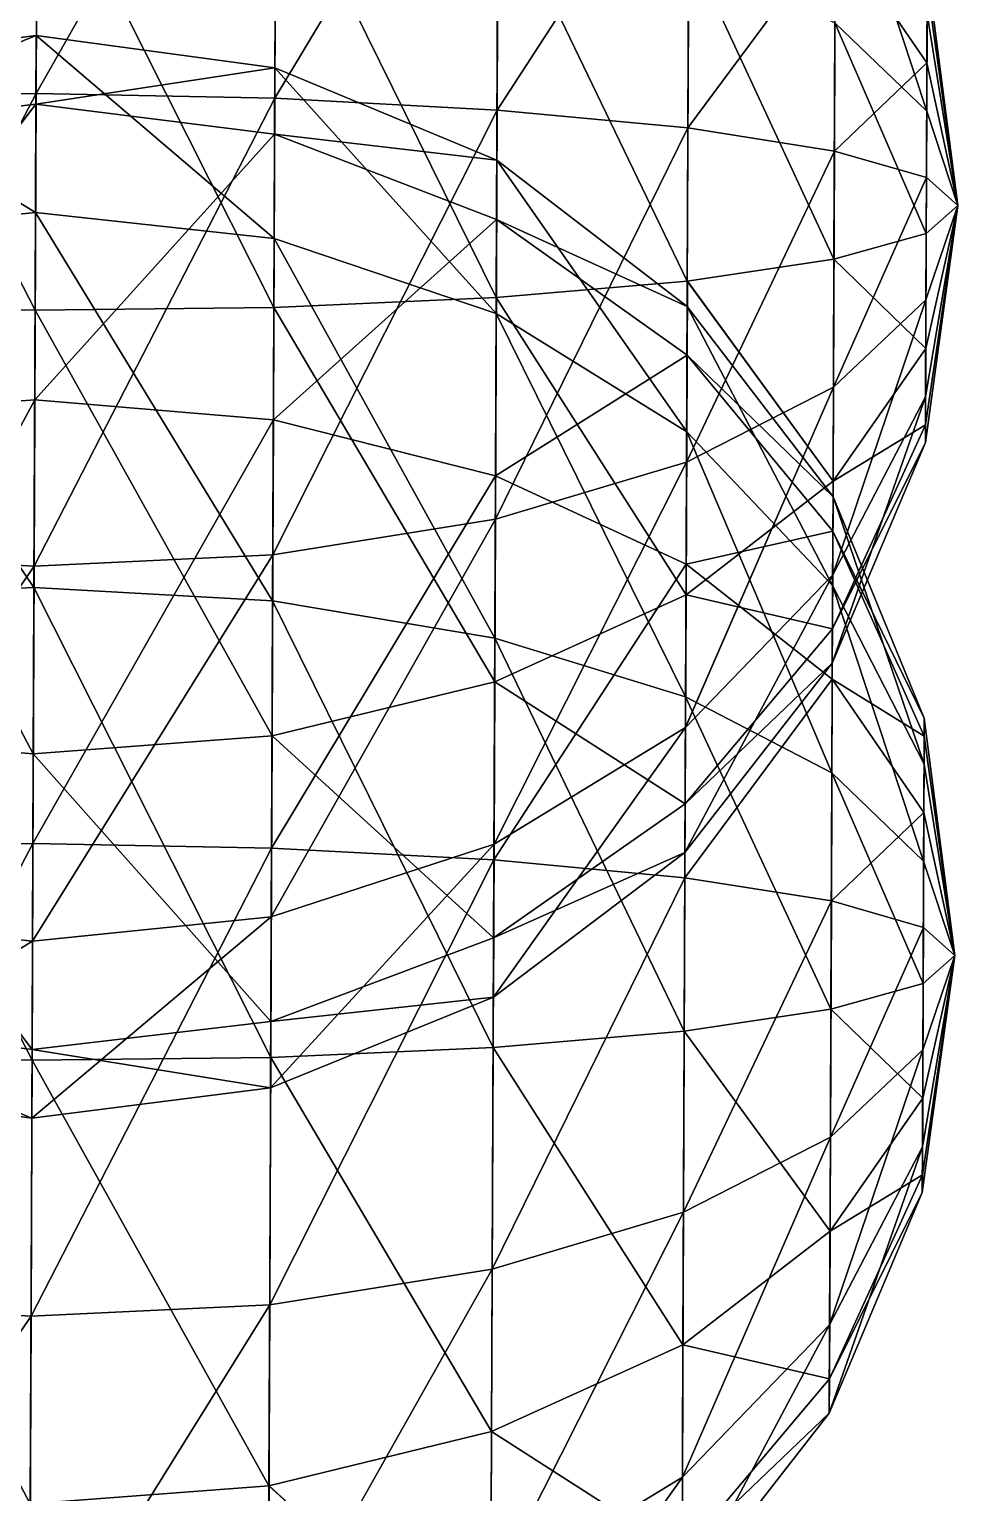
# Model space of a CAD drawing. Header units: metres. Extents: x -322 to 100, y -423 to 142.
# Drawn here: x -50.52 to -20.31, y -2.52 to 45.06 of the extents above; entities that cross this region are included whole.
import ezdxf

# ---------------------------------------------------------------- set-up
doc = ezdxf.new("R2010")
doc.units = ezdxf.units.M

msp = doc.modelspace()

# ---------------------------------------------------------------- linework, layer by layer
for points in [[(-50.240597, 57.39682, -816.6804), (-58.007607, 56.81713, -817.4996), (-58.0646, 42.88397, -811.9441), (-58.064503, 42.884068, -811.944)], [(-50.240597, 57.39682, -816.6804), (-58.0646, 42.88397, -811.9441), (-50.299603, 42.972145, -810.9289), (-50.299503, 42.972244, -810.9288)], [(-42.478592, 56.75361, -817.4996), (-50.240597, 57.39682, -816.6804), (-50.299603, 42.972145, -810.9289), (-50.299503, 42.972244, -810.9288)], [(-42.478592, 56.75361, -817.4996), (-50.299603, 42.972145, -810.9289), (-42.535587, 42.820442, -811.9441), (-42.53549, 42.82054, -811.944)], [(-35.250557, 54.93133, -819.9013), (-42.478592, 56.75361, -817.4996), (-42.535587, 42.820442, -811.9441), (-42.53549, 42.82054, -811.944)], [(-35.250557, 54.93133, -819.9013), (-42.535587, 42.820442, -811.9441), (-35.30166, 42.439198, -814.9204), (-35.30156, 42.439297, -814.9203)], [(-29.049072, 52.054173, -823.7219), (-35.250557, 54.93133, -819.9013), (-35.30166, 42.439198, -814.9204), (-35.30156, 42.439297, -814.9203)], [(-29.049072, 52.054173, -823.7219), (-35.30166, 42.439198, -814.9204), (-29.090796, 41.85439, -819.655), (-29.090696, 41.85449, -819.6549)], [(-24.296755, 48.318207, -828.70105), (-29.049072, 52.054173, -823.7219), (-29.090796, 41.85439, -819.655), (-29.090696, 41.85449, -819.6549)], [(-50.3284, 35.932144, -870.51447), (-58.09242, 36.08385, -869.49927), (-58.031696, 50.92805, -867.3439), (-58.031597, 50.92815, -867.34375)], [(-50.3284, 35.932144, -870.51447), (-58.031696, 50.92805, -867.3439), (-50.265537, 51.299995, -868.283), (-50.265438, 51.300095, -868.2829)], [(-42.563404, 36.020325, -869.49927), (-50.3284, 35.932144, -870.51447), (-50.265537, 51.299995, -868.283), (-50.265438, 51.300095, -868.2829)], [(-42.563404, 36.020325, -869.49927), (-50.265537, 51.299995, -868.283), (-42.50268, 50.86453, -867.3439), (-42.502583, 50.864628, -867.34375)], [(-21.323927, 42.400063, -847.8551), (-24.309225, 45.269794, -854.5023), (-24.284286, 51.366417, -849.6941), (-24.284187, 51.366516, -849.694)], [(-21.323927, 42.400063, -847.8551), (-24.284286, 51.366417, -849.6941), (-21.311018, 45.555904, -845.36615), (-21.310919, 45.556004, -845.366)], [(-35.326595, 36.342377, -866.52295), (-42.563404, 36.020325, -869.49927), (-42.50268, 50.86453, -867.3439), (-42.502583, 50.864628, -867.34375)], [(-35.326595, 36.342377, -866.52295), (-42.50268, 50.86453, -867.3439), (-35.272152, 49.65133, -864.59045), (-35.272053, 49.65143, -864.59033)], [(-29.111158, 36.876358, -861.7883), (-35.326595, 36.342377, -866.52295), (-35.272152, 49.65133, -864.59045), (-35.272053, 49.65143, -864.59033)], [(-29.111158, 36.876358, -861.7883), (-35.272152, 49.65133, -864.59045), (-29.066708, 47.74307, -860.21045), (-29.066608, 47.743168, -860.2103)], [(-24.296755, 48.318207, -828.70105), (-29.090796, 41.85439, -819.655), (-24.326258, 41.10587, -825.8253), (-24.326159, 41.10597, -825.8252)], [(-21.317472, 43.978035, -834.4993), (-24.296755, 48.318207, -828.70105), (-24.326258, 41.10587, -825.8253), (-24.326159, 41.10597, -825.8252)], [(-21.307293, 46.46695, -837.6552), (-24.296755, 48.318207, -828.70105), (-21.317472, 43.978035, -834.4993), (-21.317373, 43.978134, -834.4992)], [(-24.340658, 37.58587, -855.61804), (-29.111158, 36.876358, -861.7883), (-29.066708, 47.74307, -860.21045), (-29.066608, 47.743168, -860.2103)], [(-24.340658, 37.58587, -855.61804), (-29.066708, 47.74307, -860.21045), (-24.309225, 45.269794, -854.5023), (-24.309126, 45.269894, -854.5022)], [(-20.314253, 39.32943, -840.7217), (-21.311018, 45.555904, -845.36615), (-21.30493, 47.044487, -841.63275), (-21.30483, 47.044586, -841.6326)], [(-20.314253, 39.32943, -840.7217), (-21.30493, 47.044487, -841.63275), (-21.307293, 46.46695, -837.6552), (-21.307194, 46.46705, -837.6551)], [(-20.314253, 39.32943, -840.7217), (-21.307293, 46.46695, -837.6552), (-21.317472, 43.978035, -834.4993), (-21.317373, 43.978134, -834.4992)], [(-21.340199, 38.42257, -848.4326), (-24.340658, 37.58587, -855.61804), (-24.309225, 45.269794, -854.5023), (-24.309126, 45.269894, -854.5022)], [(-21.340199, 38.42257, -848.4326), (-24.309225, 45.269794, -854.5023), (-21.323927, 42.400063, -847.8551), (-21.323828, 42.40016, -847.855)], [(-20.314253, 39.32943, -840.7217), (-21.323927, 42.400063, -847.8551), (-21.311018, 45.555904, -845.36615), (-21.310919, 45.556004, -845.366)], [(-21.311018, 45.555904, -845.36615), (-21.311018, 45.555904, -845.36615), (-21.323927, 42.400063, -847.8551), (-21.323828, 42.40016, -847.855)], [(-50.291885, 44.859024, -676.2973), (-58.060547, 43.875626, -676.17737), (-58.069363, 41.720222, -661.333), (-58.069263, 41.72032, -661.3329)], [(-50.291885, 44.859024, -676.2973), (-58.069363, 41.720222, -661.333), (-50.301014, 42.627583, -660.9293), (-50.300915, 42.62768, -660.9292)], [(-50.31541, 39.107582, -690.7221), (-58.060547, 43.875626, -676.17737), (-50.291885, 44.859024, -676.2973), (-50.291786, 44.859123, -676.2972)], [(-42.55426, 38.256638, -690.11066), (-50.31541, 39.107582, -690.7221), (-50.291885, 44.859024, -676.2973), (-50.291786, 44.859123, -676.2972)], [(-42.531532, 43.812103, -676.17737), (-50.291885, 44.859024, -676.2973), (-50.301014, 42.627583, -660.9293), (-50.300915, 42.62768, -660.9292)], [(-42.55426, 38.256638, -690.11066), (-50.291885, 44.859024, -676.2973), (-42.531532, 43.812103, -676.17737), (-42.531433, 43.812202, -676.17725)], [(-50.31541, 39.107582, -690.7221), (-58.08327, 38.32016, -690.11066), (-58.060547, 43.875626, -676.17737), (-58.060448, 43.875725, -676.17725)], [(-42.531532, 43.812103, -676.17737), (-50.301014, 42.627583, -660.9293), (-42.54035, 41.6567, -661.333), (-42.540253, 41.6568, -661.3329)], [(-35.328712, 35.82533, -688.31793), (-42.55426, 38.256638, -690.11066), (-42.531532, 43.812103, -676.17737), (-42.531433, 43.812202, -676.17725)], [(-35.30834, 40.80622, -675.82574), (-42.531532, 43.812103, -676.17737), (-42.54035, 41.6567, -661.333), (-42.540253, 41.6568, -661.3329)], [(-35.328712, 35.82533, -688.31793), (-42.531532, 43.812103, -676.17737), (-35.30834, 40.80622, -675.82574), (-35.30824, 40.80632, -675.8256)], [(-21.317472, 43.978035, -834.4993), (-24.326258, 41.10587, -825.8253), (-21.332745, 40.244656, -833.01074), (-21.332645, 40.244755, -833.0106)], [(-20.314253, 39.32943, -840.7217), (-21.317472, 43.978035, -834.4993), (-21.332745, 40.244656, -833.01074), (-21.332645, 40.244755, -833.0106)], [(-50.299603, 42.972145, -810.9289), (-58.0646, 42.88397, -811.9441), (-58.125324, 28.039764, -814.0995), (-58.125225, 28.039864, -814.09937)], [(-50.299603, 42.972145, -810.9289), (-58.125324, 28.039764, -814.0995), (-50.36247, 27.604294, -813.16034), (-50.36237, 27.604393, -813.1602)], [(-42.535587, 42.820442, -811.9441), (-50.299603, 42.972145, -810.9289), (-50.36247, 27.604294, -813.16034), (-50.36237, 27.604393, -813.1602)], [(-50.301014, 42.627583, -660.9293), (-58.069363, 41.720222, -661.333), (-58.10736, 32.43148, -649.5552), (-58.10726, 32.43158, -649.55505)], [(-50.301014, 42.627583, -660.9293), (-58.10736, 32.43148, -649.5552), (-50.34035, 33.01117, -648.736), (-50.340252, 33.01127, -648.7359)], [(-42.535587, 42.820442, -811.9441), (-50.36247, 27.604294, -813.16034), (-42.59631, 27.976242, -814.0995), (-42.59621, 27.976341, -814.09937)], [(-42.54035, 41.6567, -661.333), (-50.301014, 42.627583, -660.9293), (-50.34035, 33.01117, -648.736), (-50.340252, 33.01127, -648.7359)], [(-35.30166, 42.439198, -814.9204), (-42.535587, 42.820442, -811.9441), (-42.59631, 27.976242, -814.0995), (-42.59621, 27.976341, -814.09937)], [(-35.30166, 42.439198, -814.9204), (-42.59631, 27.976242, -814.0995), (-35.3561, 29.130247, -816.8529), (-35.356, 29.130346, -816.8528)], [(-29.090796, 41.85439, -819.655), (-35.30166, 42.439198, -814.9204), (-35.3561, 29.130247, -816.8529), (-35.356, 29.130346, -816.8528)], [(-20.314253, 39.32943, -840.7217), (-21.340199, 38.42257, -848.4326), (-21.323927, 42.400063, -847.8551), (-21.323828, 42.40016, -847.855)], [(-42.54035, 41.6567, -661.333), (-50.34035, 33.01117, -648.736), (-42.578346, 32.367958, -649.5552), (-42.578247, 32.368057, -649.55505)], [(-35.316242, 38.873737, -662.51666), (-42.54035, 41.6567, -661.333), (-42.578346, 32.367958, -649.5552), (-42.578247, 32.368057, -649.55505)], [(-35.30834, 40.80622, -675.82574), (-42.54035, 41.6567, -661.333), (-35.316242, 38.873737, -662.51666), (-35.316143, 38.873837, -662.51654)], [(-29.090796, 41.85439, -819.655), (-35.3561, 29.130247, -816.8529), (-29.135246, 30.987679, -821.2329), (-29.135147, 30.987778, -821.2328)], [(-24.326258, 41.10587, -825.8253), (-29.090796, 41.85439, -819.655), (-29.135246, 30.987679, -821.2329), (-29.135147, 30.987778, -821.2328)], [(-24.326258, 41.10587, -825.8253), (-29.135246, 30.987679, -821.2329), (-24.35769, 33.421944, -826.94104), (-24.357592, 33.422043, -826.9409)], [(-21.332745, 40.244656, -833.01074), (-24.326258, 41.10587, -825.8253), (-24.35769, 33.421944, -826.94104), (-24.357592, 33.422043, -826.9409)], [(-29.131191, 31.979338, -685.4662), (-35.328712, 35.82533, -688.31793), (-35.30834, 40.80622, -675.82574), (-35.30824, 40.80632, -675.8256)], [(-29.114555, 36.04622, -675.2663), (-35.30834, 40.80622, -675.82574), (-35.316242, 38.873737, -662.51666), (-35.316143, 38.873837, -662.51654)], [(-29.131191, 31.979338, -685.4662), (-35.30834, 40.80622, -675.82574), (-29.114555, 36.04622, -675.2663), (-29.114456, 36.046318, -675.2662)], [(-21.332745, 40.244656, -833.01074), (-24.35769, 33.421944, -826.94104), (-21.349016, 36.267162, -833.58826), (-21.348917, 36.26726, -833.58813)], [(-20.314253, 39.32943, -840.7217), (-21.332745, 40.244656, -833.01074), (-21.349016, 36.267162, -833.58826), (-21.348917, 36.26726, -833.58813)], [(-50.36529, 26.914347, -700.3386), (-58.08327, 38.32016, -690.11066), (-50.31541, 39.107582, -690.7221), (-50.31531, 39.10768, -690.722)], [(-42.602436, 26.478878, -699.3995), (-50.36529, 26.914347, -700.3386), (-50.31541, 39.107582, -690.7221), (-50.31531, 39.10768, -690.722)], [(-50.31541, 39.107582, -690.7221), (-50.31541, 39.107582, -690.7221), (-50.36529, 26.914347, -700.3386), (-50.365192, 26.914446, -700.3385)], [(-42.602436, 26.478878, -699.3995), (-50.31541, 39.107582, -690.7221), (-42.55426, 38.256638, -690.11066), (-42.55416, 38.256737, -690.11053)], [(-20.314253, 39.32943, -840.7217), (-21.361925, 33.111317, -836.0772), (-21.368013, 31.622736, -839.8106), (-21.367914, 31.622835, -839.8105)], [(-20.314253, 39.32943, -840.7217), (-21.368013, 31.622736, -839.8106), (-21.36565, 32.200275, -843.78815), (-21.365551, 32.200375, -843.788)], [(-20.314253, 39.32943, -840.7217), (-21.36565, 32.200275, -843.78815), (-21.35547, 34.689186, -846.94403), (-21.355371, 34.689285, -846.9439)], [(-20.314253, 39.32943, -840.7217), (-21.349016, 36.267162, -833.58826), (-21.361925, 33.111317, -836.0772), (-21.361826, 33.111416, -836.0771)], [(-20.314253, 39.32943, -840.7217), (-21.35547, 34.689186, -846.94403), (-21.340199, 38.42257, -848.4326), (-21.3401, 38.42267, -848.4325)], [(-35.316242, 38.873737, -662.51666), (-42.578346, 32.367958, -649.5552), (-35.35031, 30.545681, -651.9569), (-35.350212, 30.54578, -651.9568)], [(-29.121012, 34.468353, -664.39954), (-35.316242, 38.873737, -662.51666), (-35.35031, 30.545681, -651.9569), (-35.350212, 30.54578, -651.9568)], [(-29.114555, 36.04622, -675.2663), (-35.316242, 38.873737, -662.51666), (-29.121012, 34.468353, -664.39954), (-29.120913, 34.468452, -664.3994)], [(-50.36529, 26.914347, -700.3386), (-58.13145, 26.5424, -699.3995), (-58.08327, 38.32016, -690.11066), (-58.08317, 38.32026, -690.11053)], [(-35.371906, 25.265676, -696.64606), (-42.602436, 26.478878, -699.3995), (-42.55426, 38.256638, -690.11066), (-42.55416, 38.256737, -690.11053)], [(-42.55426, 38.256638, -690.11066), (-42.55426, 38.256638, -690.11066), (-42.602436, 26.478878, -699.3995), (-42.602337, 26.478977, -699.39935)], [(-35.371906, 25.265676, -696.64606), (-42.55426, 38.256638, -690.11066), (-35.328712, 35.82533, -688.31793), (-35.328613, 35.825428, -688.3178)], [(-21.35547, 34.689186, -846.94403), (-24.340658, 37.58587, -855.61804), (-21.340199, 38.42257, -848.4326), (-21.3401, 38.42267, -848.4325)], [(-24.370161, 30.373535, -852.7423), (-29.111158, 36.876358, -861.7883), (-24.340658, 37.58587, -855.61804), (-24.340559, 37.585968, -855.6179)], [(-21.35547, 34.689186, -846.94403), (-24.370161, 30.373535, -852.7423), (-24.340658, 37.58587, -855.61804), (-24.340559, 37.585968, -855.6179)], [(-29.152882, 26.676575, -857.72144), (-35.326595, 36.342377, -866.52295), (-29.111158, 36.876358, -861.7883), (-29.11106, 36.876457, -861.7882)], [(-24.370161, 30.373535, -852.7423), (-29.152882, 26.676575, -857.72144), (-29.111158, 36.876358, -861.7883), (-29.11106, 36.876457, -861.7882)], [(-35.377697, 23.850246, -861.54205), (-42.563404, 36.020325, -869.49927), (-35.326595, 36.342377, -866.52295), (-35.326496, 36.342476, -866.5228)], [(-29.152882, 26.676575, -857.72144), (-35.377697, 23.850246, -861.54205), (-35.326595, 36.342377, -866.52295), (-35.326496, 36.342476, -866.5228)], [(-21.349016, 36.267162, -833.58826), (-24.35769, 33.421944, -826.94104), (-24.38263, 27.325325, -831.74927), (-24.38253, 27.325424, -831.74915)], [(-21.349016, 36.267162, -833.58826), (-24.38263, 27.325325, -831.74927), (-21.361925, 33.111317, -836.0772), (-21.361826, 33.111416, -836.0771)], [(-50.387405, 21.507477, -864.76294), (-58.149414, 22.15069, -863.9438), (-58.09242, 36.08385, -869.49927), (-58.09232, 36.08395, -869.49915)], [(-50.387405, 21.507477, -864.76294), (-58.09242, 36.08385, -869.49927), (-50.3284, 35.932144, -870.51447), (-50.3283, 35.932243, -870.51434)], [(-42.6204, 22.087166, -863.9438), (-50.387405, 21.507477, -864.76294), (-50.3284, 35.932144, -870.51447), (-50.3283, 35.932243, -870.51434)], [(-42.6204, 22.087166, -863.9438), (-50.3284, 35.932144, -870.51447), (-42.563404, 36.020325, -869.49927), (-42.563305, 36.020424, -869.49915)], [(-35.377697, 23.850246, -861.54205), (-42.6204, 22.087166, -863.9438), (-42.563404, 36.020325, -869.49927), (-42.563305, 36.020424, -869.49915)], [(-29.166462, 23.357418, -692.26605), (-35.371906, 25.265676, -696.64606), (-35.328712, 35.82533, -688.31793), (-35.328613, 35.825428, -688.3178)], [(-35.328712, 35.82533, -688.31793), (-35.328712, 35.82533, -688.31793), (-35.371906, 25.265676, -696.64606), (-35.371807, 25.265776, -696.64594)], [(-29.166462, 23.357418, -692.26605), (-35.328712, 35.82533, -688.31793), (-29.131191, 31.979338, -685.4662), (-29.131092, 31.979437, -685.46606)], [(-24.38404, 26.980764, -681.7497), (-29.131191, 31.979338, -685.4662), (-29.114555, 36.04622, -675.2663), (-29.114456, 36.046318, -675.2662)], [(-24.372278, 29.856485, -674.5373), (-29.114555, 36.04622, -675.2663), (-29.121012, 34.468353, -664.39954), (-29.120913, 34.468452, -664.3994)], [(-24.38404, 26.980764, -681.7497), (-29.114555, 36.04622, -675.2663), (-24.372278, 29.856485, -674.5373), (-24.372179, 29.856585, -674.5372)], [(-29.121012, 34.468353, -664.39954), (-35.35031, 30.545681, -651.9569), (-29.148827, 27.668522, -655.7775), (-29.148727, 27.668621, -655.7774)], [(-24.37684, 28.740765, -666.85333), (-29.121012, 34.468353, -664.39954), (-29.148827, 27.668522, -655.7775), (-29.148727, 27.668621, -655.7774)], [(-24.372278, 29.856485, -674.5373), (-29.121012, 34.468353, -664.39954), (-24.37684, 28.740765, -666.85333), (-24.376741, 28.740864, -666.8532)], [(-21.36565, 32.200275, -843.78815), (-24.370161, 30.373535, -852.7423), (-21.35547, 34.689186, -846.94403), (-21.355371, 34.689285, -846.9439)], [(-24.35769, 33.421944, -826.94104), (-29.135246, 30.987679, -821.2329), (-29.170517, 22.365757, -828.0328), (-29.170418, 22.365856, -828.03265)], [(-24.35769, 33.421944, -826.94104), (-29.170517, 22.365757, -828.0328), (-24.38263, 27.325325, -831.74927), (-24.38253, 27.325424, -831.74915)], [(-50.34035, 33.01117, -648.736), (-58.10736, 32.43148, -649.5552), (-58.164356, 18.498318, -643.9997), (-58.164257, 18.498417, -643.9996)], [(-50.34035, 33.01117, -648.736), (-58.164356, 18.498318, -643.9997), (-50.399357, 18.586496, -642.9845), (-50.399258, 18.586596, -642.9844)], [(-42.578346, 32.367958, -649.5552), (-50.34035, 33.01117, -648.736), (-50.399357, 18.586496, -642.9845), (-50.399258, 18.586596, -642.9844)], [(-21.361925, 33.111317, -836.0772), (-24.38263, 27.325325, -831.74927), (-24.394392, 24.449608, -838.9617), (-24.394293, 24.449707, -838.96155)], [(-21.361925, 33.111317, -836.0772), (-24.394392, 24.449608, -838.9617), (-21.368013, 31.622736, -839.8106), (-21.367914, 31.622835, -839.8105)], [(-42.578346, 32.367958, -649.5552), (-50.399357, 18.586496, -642.9845), (-42.63534, 18.434792, -643.9997), (-42.635242, 18.43489, -643.9996)], [(-35.35031, 30.545681, -651.9569), (-42.578346, 32.367958, -649.5552), (-42.63534, 18.434792, -643.9997), (-42.635242, 18.43489, -643.9996)], [(-24.40898, 20.884146, -686.5579), (-29.166462, 23.357418, -692.26605), (-29.131191, 31.979338, -685.4662), (-29.131092, 31.979437, -685.46606)], [(-29.131191, 31.979338, -685.4662), (-29.131191, 31.979338, -685.4662), (-29.166462, 23.357418, -692.26605), (-29.166363, 23.357517, -692.2659)], [(-24.40898, 20.884146, -686.5579), (-29.131191, 31.979338, -685.4662), (-24.38404, 26.980764, -681.7497), (-24.383942, 26.980864, -681.7496)], [(-21.368013, 31.622736, -839.8106), (-24.38983, 25.565329, -846.6456), (-21.36565, 32.200275, -843.78815), (-21.365551, 32.200375, -843.788)], [(-21.36565, 32.200275, -843.78815), (-24.38983, 25.565329, -846.6456), (-24.370161, 30.373535, -852.7423), (-24.370062, 30.373634, -852.7422)], [(-21.368013, 31.622736, -839.8106), (-24.394392, 24.449608, -838.9617), (-24.38983, 25.565329, -846.6456), (-24.38973, 25.565428, -846.6455)], [(-29.135246, 30.987679, -821.2329), (-35.3561, 29.130247, -816.8529), (-35.399292, 18.570597, -825.181), (-35.399193, 18.570696, -825.1809)], [(-29.135246, 30.987679, -821.2329), (-35.399292, 18.570597, -825.181), (-29.170517, 22.365757, -828.0328), (-29.170418, 22.365856, -828.03265)], [(-35.35031, 30.545681, -651.9569), (-42.63534, 18.434792, -643.9997), (-35.401413, 18.053547, -646.97595), (-35.401314, 18.053646, -646.9758)], [(-29.148827, 27.668522, -655.7775), (-35.35031, 30.545681, -651.9569), (-35.401413, 18.053547, -646.97595), (-35.401314, 18.053646, -646.9758)], [(-24.38983, 25.565329, -846.6456), (-29.152882, 26.676575, -857.72144), (-24.370161, 30.373535, -852.7423), (-24.370062, 30.373634, -852.7422)], [(-21.410772, 21.170254, -677.42175), (-24.38404, 26.980764, -681.7497), (-24.372278, 29.856485, -674.5373), (-24.372179, 29.856585, -674.5372)], [(-21.404684, 22.658836, -673.68835), (-24.372278, 29.856485, -674.5373), (-24.37684, 28.740765, -666.85333), (-24.376741, 28.740864, -666.8532)], [(-21.410772, 21.170254, -677.42175), (-24.372278, 29.856485, -674.5373), (-21.404684, 22.658836, -673.68835), (-21.404585, 22.658936, -673.68823)], [(-35.3561, 29.130247, -816.8529), (-42.59631, 27.976242, -814.0995), (-42.64449, 16.198483, -823.3883), (-42.64439, 16.198582, -823.3882)], [(-35.3561, 29.130247, -816.8529), (-42.64449, 16.198483, -823.3883), (-35.399292, 18.570597, -825.181), (-35.399193, 18.570696, -825.1809)], [(-24.37684, 28.740765, -666.85333), (-29.148827, 27.668522, -655.7775), (-24.39651, 23.932556, -660.75665), (-24.39641, 23.932655, -660.75653)], [(-21.407047, 22.081297, -669.7108), (-24.37684, 28.740765, -666.85333), (-24.39651, 23.932556, -660.75665), (-24.39641, 23.932655, -660.75653)], [(-21.404684, 22.658836, -673.68835), (-24.37684, 28.740765, -666.85333), (-21.407047, 22.081297, -669.7108), (-21.406948, 22.081396, -669.7107)], [(-50.36247, 27.604294, -813.16034), (-58.125324, 28.039764, -814.0995), (-58.173504, 16.262005, -823.3883), (-58.173405, 16.262104, -823.3882)], [(-50.36247, 27.604294, -813.16034), (-58.173504, 16.262005, -823.3883), (-50.412346, 15.411062, -822.77686), (-50.412247, 15.411162, -822.77673)], [(-42.59631, 27.976242, -814.0995), (-50.36247, 27.604294, -813.16034), (-50.412346, 15.411062, -822.77686), (-50.412247, 15.411162, -822.77673)], [(-42.59631, 27.976242, -814.0995), (-50.412346, 15.411062, -822.77686), (-42.64449, 16.198483, -823.3883), (-42.64439, 16.198582, -823.3882)], [(-29.148827, 27.668522, -655.7775), (-35.401413, 18.053547, -646.97595), (-29.19055, 17.468739, -651.71063), (-29.19045, 17.468838, -651.7105)], [(-24.39651, 23.932556, -660.75665), (-29.148827, 27.668522, -655.7775), (-29.19055, 17.468739, -651.71063), (-29.19045, 17.468838, -651.7105)], [(-24.38263, 27.325325, -831.74927), (-29.170517, 22.365757, -828.0328), (-29.187153, 18.298878, -838.23267), (-29.187054, 18.298977, -838.23254)], [(-24.38263, 27.325325, -831.74927), (-29.187153, 18.298878, -838.23267), (-24.394392, 24.449608, -838.9617), (-24.394293, 24.449707, -838.96155)], [(-50.428154, 11.546495, -702.57007), (-58.13145, 26.5424, -699.3995), (-50.36529, 26.914347, -700.3386), (-50.365192, 26.914446, -700.3385)], [(-42.66316, 11.634675, -701.5549), (-50.428154, 11.546495, -702.57007), (-50.36529, 26.914347, -700.3386), (-50.365192, 26.914446, -700.3385)], [(-42.66316, 11.634675, -701.5549), (-50.36529, 26.914347, -700.3386), (-42.602436, 26.478878, -699.3995), (-42.602337, 26.478977, -699.39935)], [(-29.180696, 19.876745, -849.0994), (-35.377697, 23.850246, -861.54205), (-29.152882, 26.676575, -857.72144), (-29.152782, 26.676674, -857.7213)], [(-24.38983, 25.565329, -846.6456), (-29.180696, 19.876745, -849.0994), (-29.152882, 26.676575, -857.72144), (-29.152782, 26.676674, -857.7213)], [(-21.423681, 18.01441, -679.9107), (-24.40898, 20.884146, -686.5579), (-24.38404, 26.980764, -681.7497), (-24.383942, 26.980864, -681.7496)], [(-24.38404, 26.980764, -681.7497), (-24.38404, 26.980764, -681.7497), (-24.40898, 20.884146, -686.5579), (-24.40888, 20.884245, -686.5578)], [(-21.423681, 18.01441, -679.9107), (-24.38404, 26.980764, -681.7497), (-21.410772, 21.170254, -677.42175), (-21.410673, 21.170353, -677.42163)], [(-50.428154, 11.546495, -702.57007), (-58.192173, 11.698199, -701.5549), (-58.13145, 26.5424, -699.3995), (-58.13135, 26.5425, -699.39935)], [(-35.42635, 11.956728, -698.57855), (-42.66316, 11.634675, -701.5549), (-42.602436, 26.478878, -699.3995), (-42.602337, 26.478977, -699.39935)], [(-35.42635, 11.956728, -698.57855), (-42.602436, 26.478878, -699.3995), (-35.371906, 25.265676, -696.64606), (-35.371807, 25.265776, -696.64594)], [(-29.210913, 12.490706, -693.84393), (-35.42635, 11.956728, -698.57855), (-35.371906, 25.265676, -696.64606), (-35.371807, 25.265776, -696.64594)], [(-29.210913, 12.490706, -693.84393), (-35.371906, 25.265676, -696.64606), (-29.166462, 23.357418, -692.26605), (-29.166363, 23.357517, -692.2659)], [(-24.394392, 24.449608, -838.9617), (-29.180696, 19.876745, -849.0994), (-24.38983, 25.565329, -846.6456), (-24.38973, 25.565428, -846.6455)], [(-24.394392, 24.449608, -838.9617), (-29.187153, 18.298878, -838.23267), (-29.180696, 19.876745, -849.0994), (-29.180597, 19.876844, -849.0993)], [(-35.411766, 15.522192, -850.9823), (-42.6204, 22.087166, -863.9438), (-35.377697, 23.850246, -861.54205), (-35.377598, 23.850346, -861.54193)], [(-29.180696, 19.876745, -849.0994), (-35.411766, 15.522192, -850.9823), (-35.377697, 23.850246, -861.54205), (-35.377598, 23.850346, -861.54193)], [(-24.39651, 23.932556, -660.75665), (-29.19055, 17.468739, -651.71063), (-24.426012, 16.72022, -657.8809), (-24.425913, 16.72032, -657.8808)], [(-21.417227, 19.592384, -666.55493), (-24.39651, 23.932556, -660.75665), (-24.426012, 16.72022, -657.8809), (-24.425913, 16.72032, -657.8808)], [(-21.407047, 22.081297, -669.7108), (-24.39651, 23.932556, -660.75665), (-21.417227, 19.592384, -666.55493), (-21.417128, 19.592484, -666.5548)], [(-24.440413, 13.200219, -687.67365), (-29.210913, 12.490706, -693.84393), (-29.166462, 23.357418, -692.26605), (-29.166363, 23.357517, -692.2659)], [(-24.440413, 13.200219, -687.67365), (-29.166462, 23.357418, -692.26605), (-24.40898, 20.884146, -686.5579), (-24.40888, 20.884245, -686.5578)], [(-20.414007, 14.943779, -672.7773), (-21.410772, 21.170254, -677.42175), (-21.404684, 22.658836, -673.68835), (-21.404585, 22.658936, -673.68823)], [(-20.414007, 14.943779, -672.7773), (-21.404684, 22.658836, -673.68835), (-21.407047, 22.081297, -669.7108), (-21.406948, 22.081396, -669.7107)], [(-50.426743, 11.891066, -852.56964), (-58.187412, 12.86195, -852.16595), (-58.149414, 22.15069, -863.9438), (-58.149315, 22.15079, -863.94366)], [(-50.426743, 11.891066, -852.56964), (-58.149414, 22.15069, -863.9438), (-50.387405, 21.507477, -864.76294), (-50.387306, 21.507576, -864.7628)], [(-42.658398, 12.798424, -852.16595), (-50.387405, 21.507477, -864.76294), (-42.6204, 22.087166, -863.9438), (-42.6203, 22.087265, -863.94366)], [(-35.411766, 15.522192, -850.9823), (-42.658398, 12.798424, -852.16595), (-42.6204, 22.087166, -863.9438), (-42.6203, 22.087265, -863.94366)], [(-29.170517, 22.365757, -828.0328), (-35.399292, 18.570597, -825.181), (-35.41967, 13.589706, -837.6732), (-35.41957, 13.589807, -837.6731)], [(-29.170517, 22.365757, -828.0328), (-35.41967, 13.589706, -837.6732), (-29.187153, 18.298878, -838.23267), (-29.187054, 18.298977, -838.23254)], [(-20.414007, 14.943779, -672.7773), (-21.407047, 22.081297, -669.7108), (-21.417227, 19.592384, -666.55493), (-21.417128, 19.592484, -666.5548)], [(-42.658398, 12.798424, -852.16595), (-50.426743, 11.891066, -852.56964), (-50.387405, 21.507477, -864.76294), (-50.387306, 21.507576, -864.7628)], [(-20.414007, 14.943779, -672.7773), (-21.423681, 18.01441, -679.9107), (-21.410772, 21.170254, -677.42175), (-21.410673, 21.170353, -677.42163)], [(-21.410772, 21.170254, -677.42175), (-21.410772, 21.170254, -677.42175), (-21.423681, 18.01441, -679.9107), (-21.423582, 18.01451, -679.9106)], [(-21.439953, 14.036917, -680.4882), (-24.440413, 13.200219, -687.67365), (-24.40898, 20.884146, -686.5579), (-24.40888, 20.884245, -686.5578)], [(-21.439953, 14.036917, -680.4882), (-24.40898, 20.884146, -686.5579), (-21.423681, 18.01441, -679.9107), (-21.423582, 18.01451, -679.9106)], [(-29.187153, 18.298878, -838.23267), (-35.411766, 15.522192, -850.9823), (-29.180696, 19.876745, -849.0994), (-29.180597, 19.876844, -849.0993)], [(-21.417227, 19.592384, -666.55493), (-24.426012, 16.72022, -657.8809), (-21.432499, 15.859004, -665.06635), (-21.4324, 15.859104, -665.0662)], [(-20.414007, 14.943779, -672.7773), (-21.417227, 19.592384, -666.55493), (-21.432499, 15.859004, -665.06635), (-21.4324, 15.859104, -665.0662)], [(-50.399357, 18.586496, -642.9845), (-58.164356, 18.498318, -643.9997), (-58.22508, 3.654113, -646.1551), (-58.22498, 3.654213, -646.15497)], [(-50.399357, 18.586496, -642.9845), (-58.22508, 3.654113, -646.1551), (-50.462223, 3.218644, -645.21594), (-50.462124, 3.218744, -645.2158)], [(-42.63534, 18.434792, -643.9997), (-50.399357, 18.586496, -642.9845), (-50.462223, 3.218644, -645.21594), (-50.462124, 3.218744, -645.2158)], [(-35.399292, 18.570597, -825.181), (-42.64449, 16.198483, -823.3883), (-42.667213, 10.643021, -837.3216), (-42.667114, 10.643121, -837.3215)], [(-35.399292, 18.570597, -825.181), (-42.667213, 10.643021, -837.3216), (-35.41967, 13.589706, -837.6732), (-35.41957, 13.589807, -837.6731)], [(-42.63534, 18.434792, -643.9997), (-50.462223, 3.218644, -645.21594), (-42.696064, 3.59059, -646.1551), (-42.695965, 3.59069, -646.15497)], [(-35.401413, 18.053547, -646.97595), (-42.63534, 18.434792, -643.9997), (-42.696064, 3.59059, -646.1551), (-42.695965, 3.59069, -646.15497)], [(-29.187153, 18.298878, -838.23267), (-35.41967, 13.589706, -837.6732), (-35.411766, 15.522192, -850.9823), (-35.411667, 15.522292, -850.9822)], [(-35.401413, 18.053547, -646.97595), (-42.696064, 3.59059, -646.1551), (-35.455853, 4.744597, -648.9085), (-35.455753, 4.744697, -648.9084)], [(-29.19055, 17.468739, -651.71063), (-35.401413, 18.053547, -646.97595), (-35.455853, 4.744597, -648.9085), (-35.455753, 4.744697, -648.9084)], [(-20.414007, 14.943779, -672.7773), (-21.439953, 14.036917, -680.4882), (-21.423681, 18.01441, -679.9107), (-21.423582, 18.01451, -679.9106)], [(-29.19055, 17.468739, -651.71063), (-35.455853, 4.744597, -648.9085), (-29.235, 6.602027, -653.2885), (-29.234901, 6.602127, -653.2884)], [(-24.426012, 16.72022, -657.8809), (-29.19055, 17.468739, -651.71063), (-29.235, 6.602027, -653.2885), (-29.234901, 6.602127, -653.2884)], [(-24.426012, 16.72022, -657.8809), (-29.235, 6.602027, -653.2885), (-24.457445, 9.036293, -658.99664), (-24.457346, 9.036393, -658.9965)], [(-21.432499, 15.859004, -665.06635), (-24.426012, 16.72022, -657.8809), (-24.457445, 9.036293, -658.99664), (-24.457346, 9.036393, -658.9965)], [(-50.412346, 15.411062, -822.77686), (-58.173504, 16.262005, -823.3883), (-58.196228, 10.706543, -837.3216), (-58.19613, 10.706643, -837.3215)], [(-42.64449, 16.198483, -823.3883), (-50.412346, 15.411062, -822.77686), (-50.43587, 9.659622, -837.20166), (-50.435772, 9.659722, -837.20154)], [(-42.64449, 16.198483, -823.3883), (-50.43587, 9.659622, -837.20166), (-42.667213, 10.643021, -837.3216), (-42.667114, 10.643121, -837.3215)], [(-21.432499, 15.859004, -665.06635), (-24.457445, 9.036293, -658.99664), (-21.44877, 11.88151, -665.64386), (-21.448671, 11.88161, -665.64374)], [(-20.414007, 14.943779, -672.7773), (-21.432499, 15.859004, -665.06635), (-21.44877, 11.88151, -665.64386), (-21.448671, 11.88161, -665.64374)], [(-50.412346, 15.411062, -822.77686), (-58.196228, 10.706543, -837.3216), (-50.43587, 9.659622, -837.20166), (-50.435772, 9.659722, -837.20154)], [(-35.41967, 13.589706, -837.6732), (-42.658398, 12.798424, -852.16595), (-35.411766, 15.522192, -850.9823), (-35.411667, 15.522292, -850.9822)], [(-20.414007, 14.943779, -672.7773), (-21.46168, 8.725668, -668.1328), (-21.467768, 7.237085, -671.8662), (-21.467669, 7.237185, -671.8661)], [(-20.414007, 14.943779, -672.7773), (-21.467768, 7.237085, -671.8662), (-21.465405, 7.814626, -675.84375), (-21.465305, 7.814726, -675.8436)], [(-20.414007, 14.943779, -672.7773), (-21.465405, 7.814626, -675.84375), (-21.455225, 10.303536, -678.99963), (-21.455126, 10.303637, -678.9995)], [(-20.414007, 14.943779, -672.7773), (-21.44877, 11.88151, -665.64386), (-21.46168, 8.725668, -668.1328), (-21.46158, 8.725768, -668.1327)], [(-20.414007, 14.943779, -672.7773), (-21.455225, 10.303536, -678.99963), (-21.439953, 14.036917, -680.4882), (-21.439854, 14.037017, -680.4881)], [(-21.455225, 10.303536, -678.99963), (-24.440413, 13.200219, -687.67365), (-21.439953, 14.036917, -680.4882), (-21.439854, 14.037017, -680.4881)], [(-35.41967, 13.589706, -837.6732), (-42.667213, 10.643021, -837.3216), (-42.658398, 12.798424, -852.16595), (-42.6583, 12.798524, -852.16583)], [(-50.43587, 9.659622, -837.20166), (-58.196228, 10.706543, -837.3216), (-58.187412, 12.86195, -852.16595), (-58.187313, 12.86205, -852.16583)], [(-50.43587, 9.659622, -837.20166), (-58.187412, 12.86195, -852.16595), (-50.426743, 11.891066, -852.56964), (-50.426643, 11.891166, -852.5695)], [(-24.469915, 5.987884, -684.7979), (-29.210913, 12.490706, -693.84393), (-24.440413, 13.200219, -687.67365), (-24.440313, 13.200319, -687.6735)], [(-21.455225, 10.303536, -678.99963), (-24.469915, 5.987884, -684.7979), (-24.440413, 13.200219, -687.67365), (-24.440313, 13.200319, -687.6735)], [(-42.667213, 10.643021, -837.3216), (-50.426743, 11.891066, -852.56964), (-42.658398, 12.798424, -852.16595), (-42.6583, 12.798524, -852.16583)], [(-29.252636, 2.290924, -689.77704), (-35.42635, 11.956728, -698.57855), (-29.210913, 12.490706, -693.84393), (-29.210814, 12.490806, -693.8438)], [(-24.469915, 5.987884, -684.7979), (-29.252636, 2.290924, -689.77704), (-29.210913, 12.490706, -693.84393), (-29.210814, 12.490806, -693.8438)], [(-35.47745, -0.535404, -693.59766), (-42.66316, 11.634675, -701.5549), (-35.42635, 11.956728, -698.57855), (-35.42625, 11.956828, -698.5784)], [(-29.252636, 2.290924, -689.77704), (-35.47745, -0.535404, -693.59766), (-35.42635, 11.956728, -698.57855), (-35.42625, 11.956828, -698.5784)], [(-50.48716, -2.878174, -696.81854), (-58.24917, -2.234961, -695.9994), (-58.192173, 11.698199, -701.5549), (-58.192074, 11.698299, -701.55475)], [(-50.48716, -2.878174, -696.81854), (-58.192173, 11.698199, -701.5549), (-50.428154, 11.546495, -702.57007), (-50.428055, 11.546596, -702.56995)], [(-42.720154, -2.298485, -695.9994), (-50.48716, -2.878174, -696.81854), (-50.428154, 11.546495, -702.57007), (-50.428055, 11.546596, -702.56995)], [(-42.667213, 10.643021, -837.3216), (-50.43587, 9.659622, -837.20166), (-50.426743, 11.891066, -852.56964), (-50.426643, 11.891166, -852.5695)], [(-42.720154, -2.298485, -695.9994), (-50.428154, 11.546495, -702.57007), (-42.66316, 11.634675, -701.5549), (-42.66306, 11.634775, -701.55475)], [(-35.47745, -0.535404, -693.59766), (-42.720154, -2.298485, -695.9994), (-42.66316, 11.634675, -701.5549), (-42.66306, 11.634775, -701.55475)], [(-21.44877, 11.88151, -665.64386), (-24.457445, 9.036293, -658.99664), (-24.482384, 2.939675, -663.8049), (-24.482285, 2.939775, -663.80475)], [(-21.44877, 11.88151, -665.64386), (-24.482384, 2.939675, -663.8049), (-21.46168, 8.725668, -668.1328), (-21.46158, 8.725768, -668.1327)], [(-21.465405, 7.814626, -675.84375), (-24.469915, 5.987884, -684.7979), (-21.455225, 10.303536, -678.99963), (-21.455126, 10.303637, -678.9995)], [(-24.457445, 9.036293, -658.99664), (-29.235, 6.602027, -653.2885), (-29.270271, -2.019894, -660.0884), (-29.270172, -2.019794, -660.08826)], [(-24.457445, 9.036293, -658.99664), (-29.270271, -2.019894, -660.0884), (-24.482384, 2.939675, -663.8049), (-24.482285, 2.939775, -663.80475)], [(-21.46168, 8.725668, -668.1328), (-24.482384, 2.939675, -663.8049), (-24.494146, 0.063956, -671.0173), (-24.494047, 0.064056, -671.01715)], [(-21.46168, 8.725668, -668.1328), (-24.494146, 0.063956, -671.0173), (-21.467768, 7.237085, -671.8662), (-21.467669, 7.237185, -671.8661)], [(-21.467768, 7.237085, -671.8662), (-24.489584, 1.179678, -678.70123), (-21.465405, 7.814626, -675.84375), (-21.465305, 7.814726, -675.8436)], [(-21.465405, 7.814626, -675.84375), (-24.489584, 1.179678, -678.70123), (-24.469915, 5.987884, -684.7979), (-24.469816, 5.987984, -684.7978)], [(-21.467768, 7.237085, -671.8662), (-24.494146, 0.063956, -671.0173), (-24.489584, 1.179678, -678.70123), (-24.489485, 1.179778, -678.7011)], [(-29.235, 6.602027, -653.2885), (-35.455853, 4.744597, -648.9085), (-35.499046, -5.815054, -657.23663), (-35.498947, -5.814954, -657.2365)], [(-29.235, 6.602027, -653.2885), (-35.499046, -5.815054, -657.23663), (-29.270271, -2.019894, -660.0884), (-29.270172, -2.019794, -660.08826)], [(-24.489584, 1.179678, -678.70123), (-29.252636, 2.290924, -689.77704), (-24.469915, 5.987884, -684.7979), (-24.469816, 5.987984, -684.7978)], [(-35.455853, 4.744597, -648.9085), (-42.696064, 3.59059, -646.1551), (-42.744244, -8.187168, -655.4439), (-42.744144, -8.187068, -655.4438)], [(-35.455853, 4.744597, -648.9085), (-42.744244, -8.187168, -655.4439), (-35.499046, -5.815054, -657.23663), (-35.498947, -5.814954, -657.2365)], [(-50.462223, 3.218644, -645.21594), (-58.22508, 3.654113, -646.1551), (-58.27326, -8.123646, -655.4439), (-58.27316, -8.123546, -655.4438)], [(-42.696064, 3.59059, -646.1551), (-50.462223, 3.218644, -645.21594), (-50.5121, -8.974588, -654.83246), (-50.512, -8.974488, -654.83234)], [(-42.696064, 3.59059, -646.1551), (-50.5121, -8.974588, -654.83246), (-42.744244, -8.187168, -655.4439), (-42.744144, -8.187068, -655.4438)], [(-50.462223, 3.218644, -645.21594), (-58.27326, -8.123646, -655.4439), (-50.5121, -8.974588, -654.83246), (-50.512, -8.974488, -654.83234)], [(-24.482384, 2.939675, -663.8049), (-29.270271, -2.019894, -660.0884), (-29.286907, -6.086773, -670.28827), (-29.286808, -6.086673, -670.28815)], [(-24.482384, 2.939675, -663.8049), (-29.286907, -6.086773, -670.28827), (-24.494146, 0.063956, -671.0173), (-24.494047, 0.064056, -671.01715)], [(-29.28045, -4.508905, -681.155), (-35.47745, -0.535404, -693.59766), (-29.252636, 2.290924, -689.77704), (-29.252537, 2.291024, -689.7769)], [(-24.489584, 1.179678, -678.70123), (-29.28045, -4.508905, -681.155), (-29.252636, 2.290924, -689.77704), (-29.252537, 2.291024, -689.7769)], [(-24.494146, 0.063956, -671.0173), (-29.28045, -4.508905, -681.155), (-24.489584, 1.179678, -678.70123), (-24.489485, 1.179778, -678.7011)], [(-24.494146, 0.063956, -671.0173), (-29.286907, -6.086773, -670.28827), (-29.28045, -4.508905, -681.155), (-29.280352, -4.508805, -681.1549)], [(-35.51152, -8.863459, -683.0379), (-42.720154, -2.298485, -695.9994), (-35.47745, -0.535404, -693.59766), (-35.477352, -0.535304, -693.59753)], [(-29.28045, -4.508905, -681.155), (-35.51152, -8.863459, -683.0379), (-35.47745, -0.535404, -693.59766), (-35.477352, -0.535304, -693.59753)], [(-50.526497, -12.494585, -684.62524), (-58.24917, -2.234961, -695.9994), (-50.48716, -2.878174, -696.81854), (-50.48706, -2.878074, -696.8184)], [(-42.758152, -11.587227, -684.22156), (-50.48716, -2.878174, -696.81854), (-42.720154, -2.298485, -695.9994), (-42.720055, -2.298385, -695.99927)], [(-35.51152, -8.863459, -683.0379), (-42.758152, -11.587227, -684.22156), (-42.720154, -2.298485, -695.9994), (-42.720055, -2.298385, -695.99927)], [(-29.270271, -2.019894, -660.0884), (-35.499046, -5.815054, -657.23663), (-35.519424, -10.795944, -669.7288), (-35.519325, -10.795844, -669.7287)], [(-29.270271, -2.019894, -660.0884), (-35.519424, -10.795944, -669.7288), (-29.286907, -6.086773, -670.28827), (-29.286808, -6.086673, -670.28815)]]:
    msp.add_3dface(points)

doc.saveas('drawing.dxf')
